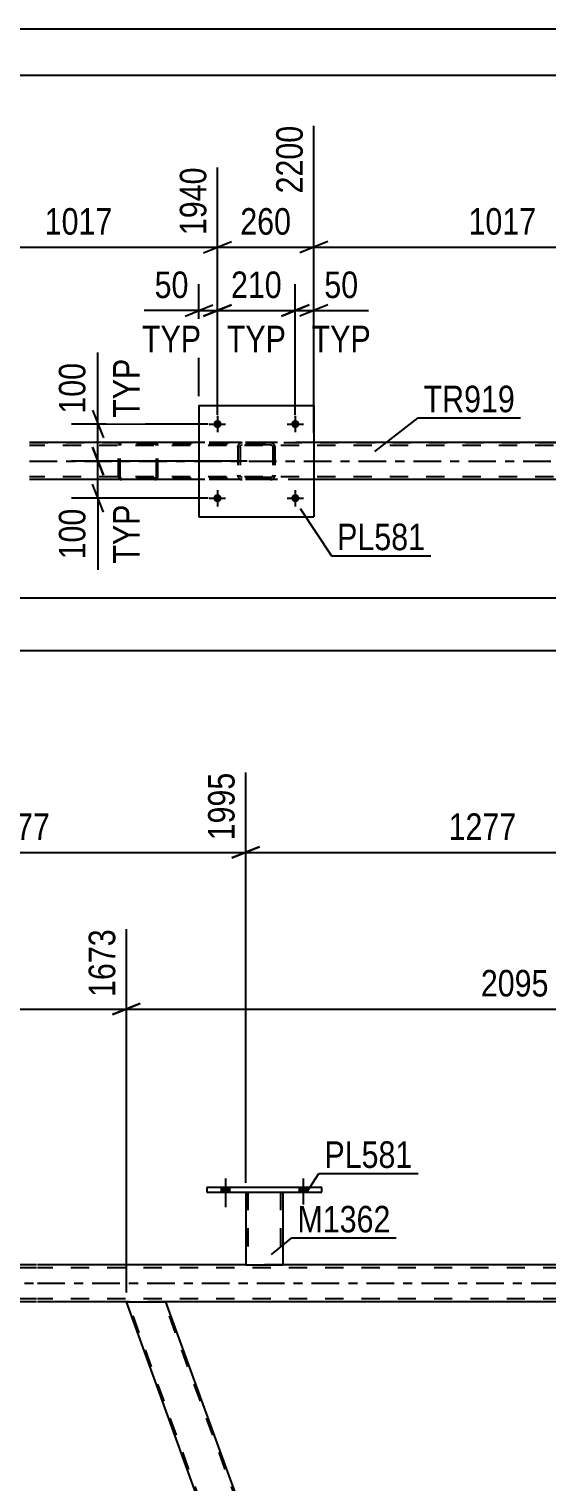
# Model space of a CAD drawing. Header units: millimetres. Extents: x 0 to 841, y 0 to 594.
# Drawn here: x 98.3 to 154.2, y 437.2 to 594 of the extents above; entities that cross this region are included whole.
import ezdxf

# ---------------------------------------------------------------- set-up
doc = ezdxf.new("R2010")
doc.units = ezdxf.units.MM
doc.linetypes.add('DXK_LINE_DOT2', pattern=[3.9198, 1.9599, -1.9599])
doc.linetypes.add('DXK_LINE_DOT3', pattern=[5.9187, 2.979, -0.9799, 0.9799, -0.9799])
doc.styles.add('Arial Narrow', font='ARIALN.TTF', dxfattribs={"height": 0.2})

# ---------------------------------------------------------------- blocks, each defined once
blk = doc.blocks.new('Unknown-814748569-1133')
at = {"color": 5, "linetype": 'Continuous'}
for p, q in [((841, 594), (0, 594)), ((836, 589), (5, 589))]:
    blk.add_line(p, q, dxfattribs=at)
blk = doc.blocks.new('Bolt-814748569-4862 - 4858')
at = {"linetype": 'Continuous'}
for points in [[(119.1, 551.37, -1), (118.22, 551.37, -1)], [(127.5, 551.37, -1), (126.62, 551.37, -1)]]:
    blk.add_hatch(color=1, dxfattribs=at).paths.add_polyline_path(points)
at = {"color": 1, "linetype": 'Continuous'}
for p, q in [((118.66, 552.25), (118.66, 550.49)), ((127.06, 552.25), (127.06, 550.49)), ((117.78, 551.37), (119.54, 551.37)), ((126.18, 551.37), (127.94, 551.37))]:
    blk.add_line(p, q, dxfattribs=at)
blk = doc.blocks.new('Bolt-814748569-4863 - 4858')
at = {"linetype": 'Continuous'}
for points in [[(119.1, 543.37, -1), (118.22, 543.37, -1)], [(127.5, 543.37, -1), (126.62, 543.37, -1)]]:
    blk.add_hatch(color=1, dxfattribs=at).paths.add_polyline_path(points)
at = {"color": 1, "linetype": 'Continuous'}
for p, q in [((118.66, 544.25), (118.66, 542.49)), ((127.06, 544.25), (127.06, 542.49)), ((117.78, 543.37), (119.54, 543.37)), ((126.18, 543.37), (127.94, 543.37))]:
    blk.add_line(p, q, dxfattribs=at)
blk = doc.blocks.new('Part-814748569-4898 - 4858')
at = {"color": 2, "linetype": 'Continuous'}
for p, q in [((116.66, 553.37), (116.66, 541.37)), ((116.66, 553.37), (129.06, 553.37)), ((129.06, 553.37), (129.06, 541.37)), ((116.66, 541.37), (129.06, 541.37))]:
    blk.add_line(p, q, dxfattribs=at)
blk = doc.blocks.new('Part-814748569-4899 - 4858')
at = {"color": 7, "linetype": 'DXK_LINE_DOT2'}
for p, q in [((120.86, 548.89), (120.9, 549.07)), ((120.9, 549.07), (120.86, 548.89)), ((120.86, 548.89), (120.86, 545.85)), ((121.1, 548.89), (121.12, 548.98)), ((121.1, 548.89), (121.1, 545.85)), ((121.12, 548.98), (121.17, 549.06)), ((121.16, 549.33), (121.34, 549.37)), ((121.34, 549.37), (121.16, 549.33)), ((121.17, 549.06), (121.25, 549.11)), ((121.25, 549.11), (121.34, 549.13)), ((124.38, 549.37), (121.34, 549.37)), ((124.38, 549.13), (121.34, 549.13)), ((124.38, 549.37), (124.57, 549.33)), ((124.57, 549.33), (124.38, 549.37)), ((124.38, 549.13), (124.47, 549.11)), ((124.47, 549.11), (124.55, 549.06)), ((124.55, 549.06), (124.6, 548.98)), ((124.6, 548.98), (124.62, 548.89)), ((124.62, 548.89), (124.62, 545.85)), ((124.83, 549.07), (124.86, 548.89)), ((124.86, 548.89), (124.83, 549.07)), ((124.86, 548.89), (124.86, 545.85)), ((120.9, 545.66), (120.86, 545.85)), ((120.86, 545.85), (120.9, 545.66)), ((121.12, 545.75), (121.1, 545.85)), ((121.17, 545.68), (121.12, 545.75)), ((121.25, 545.62), (121.17, 545.68)), ((124.55, 545.68), (124.47, 545.62)), ((124.6, 545.75), (124.55, 545.68)), ((124.62, 545.85), (124.6, 545.75)), ((124.86, 545.85), (124.83, 545.66)), ((124.83, 545.66), (124.86, 545.85)), ((121.34, 545.37), (121.16, 545.4)), ((121.16, 545.4), (121.34, 545.37)), ((121.34, 545.61), (121.25, 545.62)), ((124.38, 545.61), (121.34, 545.61)), ((124.38, 545.37), (121.34, 545.37)), ((124.47, 545.62), (124.38, 545.61)), ((124.57, 545.4), (124.38, 545.37)), ((124.38, 545.37), (124.57, 545.4))]:
    blk.add_line(p, q, dxfattribs=at)
at = {"color": 7, "linetype": 'DXK_LINE_DOT3'}
blk.add_line((122.86, 547.37), (122.86, 547.37), dxfattribs=at)
at = {"color": 7, "linetype": 'DXK_LINE_DOT2'}
for centre, start, end in [((121.34, 548.89), 112.5, 157.5), ((121.34, 548.89), 112.5, 157.5), ((124.38, 548.89), 22.5, 67.5), ((124.38, 548.89), 22.5, 67.5), ((121.34, 545.85), 202.5, 247.5), ((121.34, 545.85), 202.5, 247.5), ((124.38, 545.85), 292.5, 337.5), ((124.38, 545.85), 292.5, 337.5)]:
    blk.add_arc(centre, 0.48, start, end, dxfattribs=at)
blk = doc.blocks.new('Part-814748569-4999 - 4858')
at = {"color": 7, "linetype": 'DXK_LINE_DOT2'}
for p, q in [((108.01, 549.17), (107.98, 549.05)), ((107.98, 545.69), (107.98, 549.05)), ((108.15, 549.05), (108.17, 549.11)), ((108.15, 545.69), (108.15, 549.05)), ((108.17, 549.11), (108.2, 549.16)), ((108.32, 549.37), (108.19, 549.34)), ((108.2, 549.16), (108.26, 549.19)), ((108.26, 549.19), (108.32, 549.21)), ((123.65, 549.37), (108.32, 549.37)), ((123.65, 549.21), (108.32, 549.21)), ((112.03, 549.34), (111.9, 549.37)), ((111.9, 549.21), (111.96, 549.19)), ((111.96, 549.19), (111.99, 549.18)), ((111.99, 549.18), (112.02, 549.16)), ((112.02, 549.16), (112.06, 549.11)), ((112.06, 549.11), (112.07, 549.05)), ((112.07, 545.69), (112.07, 549.05)), ((112.24, 549.05), (112.21, 549.17)), ((112.24, 545.69), (112.24, 549.05)), ((107.98, 545.69), (108.01, 545.56)), ((108.17, 545.62), (108.15, 545.69)), ((112.07, 545.69), (112.06, 545.62)), ((112.21, 545.56), (112.24, 545.69)), ((108.2, 545.57), (108.17, 545.62)), ((108.19, 545.39), (108.32, 545.37)), ((108.2, 545.57), (108.23, 545.55)), ((108.23, 545.55), (108.26, 545.54)), ((108.26, 545.54), (108.32, 545.53)), ((123.65, 545.53), (108.32, 545.53)), ((123.65, 545.37), (108.32, 545.37)), ((111.96, 545.54), (111.9, 545.53)), ((111.9, 545.37), (112.03, 545.39)), ((112.02, 545.57), (111.96, 545.54)), ((112.06, 545.62), (112.02, 545.57))]:
    blk.add_line(p, q, dxfattribs=at)
for centre, start, end in [((108.31, 549.03), 110.7583, 155.68), ((111.91, 549.03), 24.32, 69.2417), ((108.31, 545.7), 204.32, 249.2417), ((111.91, 545.7), 290.7583, 335.68)]:
    blk.add_arc(centre, 0.331, start, end, dxfattribs=at)
blk = doc.blocks.new('Part-814748569-5058 - 4858')
at = {"color": 2, "linetype": 'Continuous'}
for p, q in [((116.66, 549.37), (98.38, 549.37)), ((167.74, 549.37), (129.06, 549.37)), ((116.66, 545.37), (98.38, 545.37)), ((167.74, 545.37), (129.06, 545.37))]:
    blk.add_line(p, q, dxfattribs=at)
at = {"color": 7, "linetype": 'DXK_LINE_DOT2'}
for p, q in [((98.38, 549.37), (762.48, 549.37)), ((762.48, 549.05), (98.38, 549.05)), ((129.06, 549.37), (116.66, 549.37)), ((762.48, 545.69), (98.38, 545.69)), ((759.33, 545.37), (98.38, 545.37)), ((129.06, 545.37), (116.66, 545.37))]:
    blk.add_line(p, q, dxfattribs=at)
at = {"color": 7, "linetype": 'DXK_LINE_DOT3'}
blk.add_line((98.38, 547.37), (762.48, 547.37), dxfattribs=at)
blk = doc.blocks.new('Bolt-814748569-3019 - 3014')
at = {"linetype": 'Continuous'}
for points in [[(119.07, 468.48), (119.95, 468.48), (119.95, 468.96), (119.07, 468.96)], [(127.47, 468.48), (128.35, 468.48), (128.35, 468.96), (127.47, 468.96)]]:
    blk.add_hatch(color=1, dxfattribs=at).paths.add_polyline_path(points)
at = {"color": 1, "linetype": 'Continuous'}
for p, q in [((119.07, 468.96), (119.07, 468.48)), ((119.51, 469.96), (119.51, 466.84)), ((119.95, 468.96), (119.95, 468.48)), ((127.47, 468.96), (127.47, 468.48)), ((127.91, 469.96), (127.91, 466.84)), ((128.35, 468.96), (128.35, 468.48))]:
    blk.add_line(p, q, dxfattribs=at)
blk = doc.blocks.new('Bolt-814748569-3020 - 3014')
at = {"linetype": 'Continuous'}
for points in [[(119.07, 468.48), (119.95, 468.48), (119.95, 468.96), (119.07, 468.96)], [(127.47, 468.48), (128.35, 468.48), (128.35, 468.96), (127.47, 468.96)]]:
    blk.add_hatch(color=1, dxfattribs=at).paths.add_polyline_path(points)
at = {"color": 1, "linetype": 'Continuous'}
for p, q in [((119.07, 468.96), (119.07, 468.48)), ((119.51, 469.96), (119.51, 466.84)), ((119.95, 468.96), (119.95, 468.48)), ((127.47, 468.96), (127.47, 468.48)), ((127.91, 469.96), (127.91, 466.84)), ((128.35, 468.96), (128.35, 468.48))]:
    blk.add_line(p, q, dxfattribs=at)
blk = doc.blocks.new('Part-814748569-3049 - 3014')
at = {"color": 2, "linetype": 'Continuous'}
for p, q in [((117.51, 468.96), (117.51, 468.48)), ((129.91, 468.96), (117.51, 468.96)), ((129.91, 468.48), (129.91, 468.96)), ((117.51, 468.48), (129.91, 468.48))]:
    blk.add_line(p, q, dxfattribs=at)
blk = doc.blocks.new('Part-814748569-3194 - 3014')
at = {"color": 7, "linetype": 'DXK_LINE_DOT2'}
for p, q in [((121.71, 468.49), (125.71, 468.49)), ((121.71, 468.48), (121.71, 468.49)), ((121.71, 468.49), (121.71, 468.48)), ((121.95, 468.49), (121.95, 460.64)), ((125.47, 468.49), (125.47, 460.64)), ((125.71, 468.49), (125.71, 468.48)), ((125.71, 468.48), (125.71, 468.49)), ((125.42, 460.64), (125.46, 460.64)), ((125.42, 460.64), (125.46, 460.64)), ((125.46, 460.64), (125.47, 460.64)), ((125.46, 460.64), (125.47, 460.64))]:
    blk.add_line(p, q, dxfattribs=at)
at = {"color": 2, "linetype": 'Continuous'}
for p, q in [((121.71, 468.48), (121.71, 460.64)), ((125.71, 468.48), (125.71, 460.64)), ((121.71, 460.64), (125.71, 460.64))]:
    blk.add_line(p, q, dxfattribs=at)
blk = doc.blocks.new('Part-814748569-3323 - 3014')
at = {"color": 7, "linetype": 'DXK_LINE_DOT2'}
for p, q in [((99.13, 460.32), (58.36, 460.32)), ((763.33, 460.32), (99.23, 460.32)), ((125.71, 460.64), (121.71, 460.64)), ((99.13, 456.96), (58.36, 456.96)), ((763.33, 456.96), (99.23, 456.96)), ((113.09, 456.64), (108.83, 456.64))]:
    blk.add_line(p, q, dxfattribs=at)
at = {"color": 2, "linetype": 'Continuous'}
for p, q in [((99.13, 460.64), (76.16, 460.64)), ((121.71, 460.64), (99.23, 460.64)), ((172.79, 460.64), (125.71, 460.64)), ((99.13, 456.64), (58.36, 456.64)), ((108.83, 456.64), (99.23, 456.64)), ((192.65, 456.64), (113.09, 456.64))]:
    blk.add_line(p, q, dxfattribs=at)
at = {"color": 7, "linetype": 'DXK_LINE_DOT3'}
for p, q in [((58.36, 458.64), (99.13, 458.64)), ((99.23, 458.64), (763.33, 458.64))]:
    blk.add_line(p, q, dxfattribs=at)
blk = doc.blocks.new('Part-814748569-3345 - 3014')
at = {"color": 2, "linetype": 'Continuous'}
for p, q in [((152.95, 335.42), (108.83, 456.64)), ((108.83, 456.64), (113.09, 456.64)), ((155.96, 338.84), (113.09, 456.64))]:
    blk.add_line(p, q, dxfattribs=at)
at = {"color": 7, "linetype": 'DXK_LINE_DOT2'}
for p, q in [((153.12, 335.42), (109, 456.64)), ((157.04, 335.42), (112.92, 456.64)), ((157.21, 335.42), (155.96, 338.84)), ((152.95, 335.42), (157.21, 335.42))]:
    blk.add_line(p, q, dxfattribs=at)
blk = doc.blocks.new('StraightDimension-814748569-5116 - 4858')
at = {"color": 7, "linetype": 'Continuous'}
blk.add_line((55.82, 526.93), (763.12, 526.93), dxfattribs=at)
blk = doc.blocks.new('StraightDimension-814748569-5137 - 4858')
at = {"color": 7, "linetype": 'Continuous'}
blk.add_line((56.46, 532.61), (762.48, 532.61), dxfattribs=at)
blk = doc.blocks.new('StraightDimension-814748569-5680 - 4858')
at = {"color": 7, "linetype": 'Continuous'}
for p, q in [((127.06, 552.37), (127.06, 566.47)), ((129.06, 554.37), (129.06, 566.47)), ((125.56, 563.02), (128.56, 564.22)), ((127.06, 563.62), (129.06, 563.62)), ((130.56, 564.22), (127.56, 563.02))]:
    blk.add_line(p, q, dxfattribs=at)
at = {"color": 0}
blk.add_wipeout([(134.44, 564.37), (134.44, 568.57), (129.59, 568.57), (129.59, 564.37)], dxfattribs=at)
at = {"color": 0, "linetype": 'Continuous'}
blk.add_wipeout([(135.81, 558.52), (135.81, 562.72), (128.22, 562.72), (128.22, 558.52)], dxfattribs=at)
at = {"color": 7, "linetype": 'Continuous'}
blk.add_line((129.06, 563.62), (134.97, 563.62), dxfattribs=at)
blk.add_line((129.06, 563.62), (134.97, 563.62), dxfattribs=at)
at = {"color": 3, "style": 'Arial Narrow'}
blk.add_text('50', height=2.863, dxfattribs=at).set_placement((130.19, 564.97))
at = {"color": 3, "linetype": 'Continuous', "style": 'Arial Narrow'}
blk.add_text('TYP', height=2.863, dxfattribs=at).set_placement((128.82, 559.12))
blk = doc.blocks.new('StraightDimension-814748569-5693 - 4858')
at = {"color": 7, "linetype": 'Continuous'}
for p, q in [((118.66, 552.37), (118.66, 566.47)), ((127.06, 552.37), (127.06, 566.47)), ((117.16, 563.02), (120.16, 564.22)), ((118.66, 563.62), (127.06, 563.62)), ((128.56, 564.22), (125.56, 563.02))]:
    blk.add_line(p, q, dxfattribs=at)
at = {"color": 0}
blk.add_wipeout([(126.2, 564.37), (126.2, 568.57), (119.52, 568.57), (119.52, 564.37)], dxfattribs=at)
at = {"color": 0, "linetype": 'Continuous'}
blk.add_wipeout([(126.66, 558.52), (126.66, 562.72), (119.07, 562.72), (119.07, 558.52)], dxfattribs=at)
at = {"color": 3, "style": 'Arial Narrow'}
blk.add_text('210', height=2.863, dxfattribs=at).set_placement((120.12, 564.97))
at = {"color": 3, "linetype": 'Continuous', "style": 'Arial Narrow'}
blk.add_text('TYP', height=2.863, dxfattribs=at).set_placement((119.67, 559.12))
blk = doc.blocks.new('StraightDimension-814748569-5709 - 4858')
at = {"color": 7, "linetype": 'Continuous'}
for p, q in [((116.66, 554.37), (116.66, 566.47)), ((118.66, 552.37), (118.66, 566.47)), ((115.16, 563.02), (118.16, 564.22)), ((116.66, 563.62), (118.66, 563.62)), ((120.16, 564.22), (117.16, 563.02))]:
    blk.add_line(p, q, dxfattribs=at)
at = {"color": 0}
blk.add_wipeout([(116.14, 564.37), (116.14, 568.57), (111.28, 568.57), (111.28, 564.37)], dxfattribs=at)
at = {"color": 0, "linetype": 'Continuous'}
blk.add_wipeout([(117.5, 558.52), (117.5, 562.72), (109.91, 562.72), (109.91, 558.52)], dxfattribs=at)
at = {"color": 7, "linetype": 'Continuous'}
blk.add_line((116.66, 563.62), (110.76, 563.62), dxfattribs=at)
blk.add_line((116.66, 563.62), (110.76, 563.62), dxfattribs=at)
at = {"color": 3, "style": 'Arial Narrow'}
blk.add_text('50', height=2.863, dxfattribs=at).set_placement((111.88, 564.97))
at = {"color": 3, "linetype": 'Continuous', "style": 'Arial Narrow'}
blk.add_text('TYP', height=2.863, dxfattribs=at).set_placement((110.51, 559.12))
blk = doc.blocks.new('StraightDimension-814748569-5723 - 4858')
at = {"color": 7, "linetype": 'Continuous'}
for p, q in [((105.16, 552.87), (106.36, 549.87)), ((117.66, 551.37), (102.91, 551.37)), ((105.76, 547.37), (105.76, 551.37)), ((106.36, 545.87), (105.16, 548.87)), ((121.86, 547.37), (102.91, 547.37))]:
    blk.add_line(p, q, dxfattribs=at)
at = {"color": 0}
blk.add_wipeout([(105.01, 558.58), (100.81, 558.58), (100.81, 551.89), (105.01, 551.89)], dxfattribs=at)
at = {"color": 0, "linetype": 'Continuous'}
blk.add_wipeout([(110.86, 559.03), (106.66, 559.03), (106.66, 551.44), (110.86, 551.44)], dxfattribs=at)
at = {"color": 7, "linetype": 'Continuous'}
blk.add_line((105.76, 551.37), (105.76, 559.1), dxfattribs=at)
blk.add_line((105.76, 551.37), (105.76, 559.1), dxfattribs=at)
at = {"color": 3, "linetype": 'Continuous', "style": 'Arial Narrow'}
blk.add_text('TYP', height=2.863, rotation=90.0002, dxfattribs=at).set_placement((110.26, 552.04))
at = {"color": 3, "style": 'Arial Narrow'}
blk.add_text('100', height=2.863, rotation=90.0002, dxfattribs=at).set_placement((104.41, 552.49))
blk = doc.blocks.new('StraightDimension-814748569-5738 - 4858')
at = {"color": 7, "linetype": 'Continuous'}
for p, q in [((105.16, 548.87), (106.36, 545.87)), ((121.86, 547.37), (102.91, 547.37)), ((105.76, 543.37), (105.76, 547.37)), ((106.36, 541.87), (105.16, 544.87)), ((117.66, 543.37), (102.91, 543.37))]:
    blk.add_line(p, q, dxfattribs=at)
at = {"color": 0}
blk.add_wipeout([(105.01, 542.84), (100.81, 542.84), (100.81, 536.16), (105.01, 536.16)], dxfattribs=at)
at = {"color": 0, "linetype": 'Continuous'}
blk.add_wipeout([(110.86, 543.29), (106.66, 543.29), (106.66, 535.7), (110.86, 535.7)], dxfattribs=at)
at = {"color": 7, "linetype": 'Continuous'}
blk.add_line((105.76, 543.37), (105.76, 535.63), dxfattribs=at)
blk.add_line((105.76, 543.37), (105.76, 535.63), dxfattribs=at)
at = {"color": 3, "style": 'Arial Narrow'}
blk.add_text('100', height=2.863, rotation=90.0002, dxfattribs=at).set_placement((104.41, 536.76))
at = {"color": 3, "linetype": 'Continuous', "style": 'Arial Narrow'}
blk.add_text('TYP', height=2.863, rotation=90.0002, dxfattribs=at).set_placement((110.26, 536.3))
blk = doc.blocks.new('StraightDimension-814748569-13721 - 4858')
at = {"color": 7, "linetype": 'Continuous'}
for p, q in [((129.06, 550.37), (129.06, 583.57)), ((169.74, 552.37), (169.74, 579.07)), ((130.56, 571.06), (127.56, 569.86)), ((168.24, 569.86), (171.24, 571.06)), ((129.06, 570.46), (169.74, 570.46))]:
    blk.add_line(p, q, dxfattribs=at)
at = {"color": 0, "linetype": 'Continuous'}
blk.add_wipeout([(169.14, 579.67), (164.94, 579.67), (164.94, 571.16), (169.14, 571.16)], dxfattribs=at)
at = {"color": 0}
blk.add_wipeout([(153.66, 571.21), (153.66, 575.41), (145.15, 575.41), (145.15, 571.21)], dxfattribs=at)
at = {"color": 3, "linetype": 'Continuous', "style": 'Arial Narrow'}
blk.add_text('3217', height=2.863, rotation=90.0002, dxfattribs=at).set_placement((168.54, 571.76))
at = {"color": 3, "style": 'Arial Narrow'}
blk.add_text('1017', height=2.863, dxfattribs=at).set_placement((145.75, 571.81))
blk = doc.blocks.new('StraightDimension-814748569-13722 - 4858')
at = {"color": 7, "linetype": 'Continuous'}
for p, q in [((129.06, 550.37), (129.06, 583.57)), ((118.66, 552.37), (118.66, 579.07)), ((117.16, 569.86), (120.16, 571.06)), ((130.56, 571.06), (127.56, 569.86)), ((118.66, 570.46), (129.06, 570.46))]:
    blk.add_line(p, q, dxfattribs=at)
at = {"color": 0}
blk.add_wipeout([(127.2, 571.21), (127.2, 575.41), (120.52, 575.41), (120.52, 571.21)], dxfattribs=at)
at = {"color": 3, "style": 'Arial Narrow'}
blk.add_text('260', height=2.863, dxfattribs=at).set_placement((121.12, 571.81))
at = {"color": 0, "linetype": 'Continuous'}
blk.add_wipeout([(128.46, 584.17), (124.26, 584.17), (124.26, 575.66), (128.46, 575.66)], dxfattribs=at)
at = {"color": 3, "linetype": 'Continuous', "style": 'Arial Narrow'}
blk.add_text('2200', height=2.863, rotation=90.0002, dxfattribs=at).set_placement((127.86, 576.26))
blk = doc.blocks.new('StraightDimension-814748569-13723 - 4858')
at = {"color": 7, "linetype": 'Continuous'}
for p, q in [((88.68, 550.37), (88.68, 581.74)), ((118.66, 552.37), (118.66, 579.07)), ((90.18, 571.06), (87.18, 569.86)), ((117.16, 569.86), (120.16, 571.06)), ((88.68, 570.46), (118.66, 570.46))]:
    blk.add_line(p, q, dxfattribs=at)
at = {"color": 0, "linetype": 'Continuous'}
blk.add_wipeout([(118.06, 579.67), (113.86, 579.67), (113.86, 571.16), (118.06, 571.16)], dxfattribs=at)
at = {"color": 0}
blk.add_wipeout([(107.93, 571.21), (107.93, 575.41), (99.42, 575.41), (99.42, 571.21)], dxfattribs=at)
at = {"color": 3, "linetype": 'Continuous', "style": 'Arial Narrow'}
blk.add_text('1940', height=2.863, rotation=90.0002, dxfattribs=at).set_placement((117.46, 571.76))
at = {"color": 3, "style": 'Arial Narrow'}
blk.add_text('1017', height=2.863, dxfattribs=at).set_placement((100.02, 571.81))
blk = doc.blocks.new('StraightDimension-814748569-4344 - 3014')
at = {"color": 7, "linetype": 'Continuous'}
for p, q in [((108.83, 457.64), (108.83, 496.85)), ((48.14, 466.14), (48.14, 491.36)), ((49.64, 488.84), (46.64, 487.64)), ((48.14, 488.24), (108.83, 488.24)), ((107.33, 487.64), (110.33, 488.84))]:
    blk.add_line(p, q, dxfattribs=at)
at = {"color": 0, "linetype": 'Continuous'}
for points in [[(108.23, 497.45), (104.03, 497.45), (104.03, 488.94), (108.23, 488.94)], [(47.54, 491.96), (43.34, 491.96), (43.34, 488.94), (47.54, 488.94)]]:
    blk.add_wipeout(points, dxfattribs=at)
at = {"color": 0}
blk.add_wipeout([(82.74, 488.99), (82.74, 493.19), (74.23, 493.19), (74.23, 488.99)], dxfattribs=at)
at = {"color": 3, "linetype": 'Continuous', "style": 'Arial Narrow'}
for s, height, p in [('1673', 2.863, (107.63, 489.54)), ('0', 2.86, (46.94, 489.54))]:
    blk.add_text(s, height=height, rotation=90.0002, dxfattribs=at).set_placement(p)
at = {"color": 3, "style": 'Arial Narrow'}
blk.add_text('1673', height=2.863, dxfattribs=at).set_placement((74.83, 489.59))
blk = doc.blocks.new('StraightDimension-814748569-14838 - 3014')
at = {"color": 7, "linetype": 'Continuous'}
for p, q in [((121.71, 469.49), (121.71, 513.76)), ((72.16, 469.49), (72.16, 511.93)), ((73.66, 505.74), (70.66, 504.54)), ((72.16, 505.14), (121.71, 505.14)), ((120.21, 504.54), (123.21, 505.74))]:
    blk.add_line(p, q, dxfattribs=at)
at = {"color": 0, "linetype": 'Continuous'}
blk.add_wipeout([(121.11, 514.36), (116.91, 514.36), (116.91, 505.84), (121.11, 505.84)], dxfattribs=at)
at = {"color": 0}
blk.add_wipeout([(101.19, 505.89), (101.19, 510.09), (92.68, 510.09), (92.68, 505.89)], dxfattribs=at)
at = {"color": 3, "linetype": 'Continuous', "style": 'Arial Narrow'}
blk.add_text('1995', height=2.863, rotation=90.0002, dxfattribs=at).set_placement((120.51, 506.44))
at = {"color": 3, "style": 'Arial Narrow'}
blk.add_text('1277', height=2.863, dxfattribs=at).set_placement((93.28, 506.49))
blk = doc.blocks.new('StraightDimension-814748569-4327 - 3014')
at = {"color": 7, "linetype": 'Continuous'}
for p, q in [((108.83, 457.64), (108.83, 496.85)), ((192.65, 457.64), (192.65, 496.85)), ((110.33, 488.84), (107.33, 487.64)), ((108.83, 488.24), (192.65, 488.24)), ((191.15, 487.64), (194.15, 488.84))]:
    blk.add_line(p, q, dxfattribs=at)
at = {"color": 0, "linetype": 'Continuous'}
blk.add_wipeout([(192.05, 497.45), (187.85, 497.45), (187.85, 488.94), (192.05, 488.94)], dxfattribs=at)
at = {"color": 0}
blk.add_wipeout([(155, 488.99), (155, 493.19), (146.48, 493.19), (146.48, 488.99)], dxfattribs=at)
at = {"color": 3, "linetype": 'Continuous', "style": 'Arial Narrow'}
blk.add_text('3769', height=2.863, rotation=90.0002, dxfattribs=at).set_placement((191.45, 489.54))
at = {"color": 3, "style": 'Arial Narrow'}
blk.add_text('2095', height=2.863, dxfattribs=at).set_placement((147.08, 489.59))
blk = doc.blocks.new('StraightDimension-814748569-14837 - 3014')
at = {"color": 7, "linetype": 'Continuous'}
for p, q in [((121.71, 469.49), (121.71, 513.76)), ((172.79, 469.49), (172.79, 513.76)), ((123.21, 505.74), (120.21, 504.54)), ((121.71, 505.14), (172.79, 505.14)), ((171.29, 504.54), (174.29, 505.74))]:
    blk.add_line(p, q, dxfattribs=at)
at = {"color": 0, "linetype": 'Continuous'}
blk.add_wipeout([(172.19, 514.36), (167.99, 514.36), (167.99, 505.84), (172.19, 505.84)], dxfattribs=at)
at = {"color": 0}
blk.add_wipeout([(151.51, 505.89), (151.51, 510.09), (143, 510.09), (143, 505.89)], dxfattribs=at)
at = {"color": 3, "linetype": 'Continuous', "style": 'Arial Narrow'}
blk.add_text('3272', height=2.863, rotation=90.0002, dxfattribs=at).set_placement((171.59, 506.44))
at = {"color": 3, "style": 'Arial Narrow'}
blk.add_text('1277', height=2.863, dxfattribs=at).set_placement((143.6, 506.49))
blk = doc.blocks.new('Mark-814748569-4894 - 4858')
at = {"color": 0}
blk.add_wipeout([(141.08, 537.76), (141.08, 540.76), (131.57, 540.76), (131.57, 537.76)], dxfattribs=at)
blk.add_wipeout([(141.08, 537.76), (141.08, 540.76), (131.57, 540.76), (131.57, 537.76)], dxfattribs=at)
at = {"color": 30, "linetype": 'Continuous'}
for p, q in [((127.57, 542.26), (130.97, 537.16)), ((130.97, 537.16), (141.68, 537.16))]:
    blk.add_line(p, q, dxfattribs=at)
at = {"color": 3, "style": 'Arial Narrow'}
blk.add_text('PL581', height=2.863, dxfattribs=at).set_placement((131.57, 537.76))
blk = doc.blocks.new('Mark-814748569-5054 - 4858')
at = {"color": 0}
blk.add_wipeout([(150.76, 552.65), (150.76, 555.65), (140.9, 555.65), (140.9, 552.65)], dxfattribs=at)
blk.add_wipeout([(150.76, 552.65), (150.76, 555.65), (140.9, 555.65), (140.9, 552.65)], dxfattribs=at)
at = {"color": 30, "linetype": 'Continuous'}
for p, q in [((135.65, 548.42), (140.3, 552.05)), ((140.3, 552.05), (151.36, 552.05))]:
    blk.add_line(p, q, dxfattribs=at)
at = {"color": 3, "style": 'Arial Narrow'}
blk.add_text('TR919', height=2.863, dxfattribs=at).set_placement((140.9, 552.65))
blk = doc.blocks.new('Mark-814748569-3045 - 3014')
at = {"color": 0}
blk.add_wipeout([(139.7, 471.09), (139.7, 474.09), (130.2, 474.09), (130.2, 471.09)], dxfattribs=at)
blk.add_wipeout([(139.7, 471.09), (139.7, 474.09), (130.2, 474.09), (130.2, 471.09)], dxfattribs=at)
at = {"color": 30, "linetype": 'Continuous'}
for p, q in [((128.32, 468.48), (129.6, 470.49)), ((129.6, 470.49), (140.3, 470.49))]:
    blk.add_line(p, q, dxfattribs=at)
at = {"color": 3, "style": 'Arial Narrow'}
blk.add_text('PL581', height=2.863, dxfattribs=at).set_placement((130.2, 471.09))
blk = doc.blocks.new('Mark-814748569-3190 - 3014')
at = {"color": 0}
blk.add_wipeout([(137.34, 464.13), (137.34, 467.13), (127.29, 467.13), (127.29, 464.13)], dxfattribs=at)
blk.add_wipeout([(137.34, 464.13), (137.34, 467.13), (127.29, 467.13), (127.29, 464.13)], dxfattribs=at)
at = {"color": 30, "linetype": 'Continuous'}
for p, q in [((124.49, 461.75), (126.69, 463.53)), ((126.69, 463.53), (137.94, 463.53))]:
    blk.add_line(p, q, dxfattribs=at)
at = {"color": 3, "style": 'Arial Narrow'}
blk.add_text('M1362', height=2.863, dxfattribs=at).set_placement((127.29, 464.13))

msp = doc.modelspace()

# ---------------------------------------------------------------- block references
for name in ['Unknown-814748569-1133', 'Part-814748569-4898 - 4858', 'Bolt-814748569-4862 - 4858', 'Part-814748569-5058 - 4858', 'Part-814748569-4999 - 4858', 'Part-814748569-4899 - 4858', 'Bolt-814748569-4863 - 4858', 'Part-814748569-3049 - 3014', 'Bolt-814748569-3019 - 3014', 'Bolt-814748569-3020 - 3014', 'Part-814748569-3194 - 3014', 'Part-814748569-3323 - 3014', 'Part-814748569-3345 - 3014']:
    msp.add_blockref(name, (0, 0))

# ---------------------------------------------------------------- next in the draw order: block references
for name in ['StraightDimension-814748569-5680 - 4858', 'StraightDimension-814748569-5116 - 4858', 'StraightDimension-814748569-4344 - 3014']:
    msp.add_blockref(name, (0, 0))

# ---------------------------------------------------------------- next in the draw order: block references
for name in ['StraightDimension-814748569-5693 - 4858', 'StraightDimension-814748569-5137 - 4858', 'StraightDimension-814748569-14838 - 3014']:
    msp.add_blockref(name, (0, 0))

# ---------------------------------------------------------------- next in the draw order: block references
for name in ['StraightDimension-814748569-13721 - 4858', 'StraightDimension-814748569-5709 - 4858', 'Mark-814748569-4894 - 4858', 'StraightDimension-814748569-4327 - 3014']:
    msp.add_blockref(name, (0, 0))

# ---------------------------------------------------------------- next in the draw order: block references
for name in ['StraightDimension-814748569-5723 - 4858', 'Mark-814748569-5054 - 4858', 'StraightDimension-814748569-14837 - 3014', 'Mark-814748569-3190 - 3014']:
    msp.add_blockref(name, (0, 0))

# ---------------------------------------------------------------- next in the draw order: block references
for name in ['StraightDimension-814748569-13722 - 4858', 'StraightDimension-814748569-5738 - 4858', 'Mark-814748569-3045 - 3014']:
    msp.add_blockref(name, (0, 0))

# ---------------------------------------------------------------- next in the draw order: block references
msp.add_blockref('StraightDimension-814748569-13723 - 4858', (0, 0))

doc.saveas('drawing.dxf')
